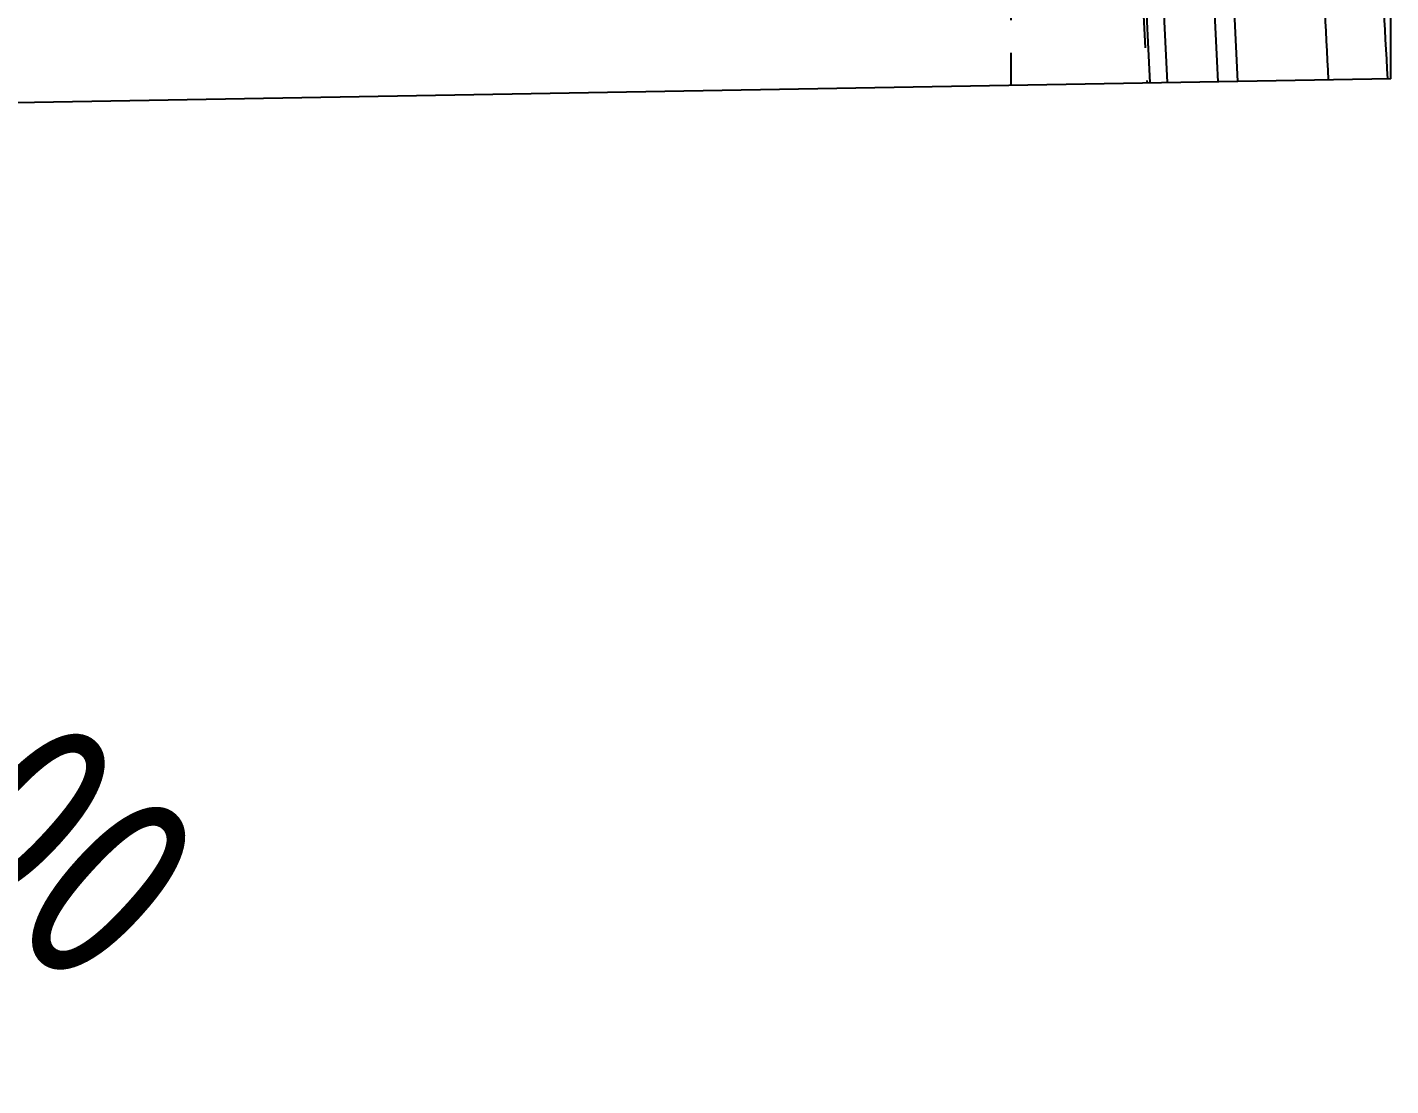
# Model space of a CAD drawing. Header units: millimetres. Extents: x 309 to 11345, y -1340 to 1318.
# Drawn here: x 3615.4 to 3683.7, y -419.7 to -366.7 of the extents above; entities that cross this region are included whole.
import ezdxf

# ---------------------------------------------------------------- set-up
doc = ezdxf.new("R2010")
doc.units = ezdxf.units.MM
doc.header["$LTSCALE"] = 16.335
doc.header["$PDMODE"] = 3
doc.header["$PDSIZE"] = 0.3125
doc.linetypes.add('HIDDEN', pattern=[0.2, 0.1, -0.1])
doc.layers.get('0').update_dxf_attribs({"linetype": 'CONTINUOUS'})
doc.layers.get('Defpoints').update_dxf_attribs({"linetype": 'CONTINUOUS'})
doc.layers.add('DEFAULT_2', color=8, linetype='HIDDEN')
doc.styles.get("Standard").update_dxf_attribs({"font": 'txt', "width": 0.8})
doc.dimstyles.get("Standard").update_dxf_attribs({"dimtxt": 0.15625, "dimasz": 0.1875, "dimexe": 0.125, "dimexo": 0.0625, "dimtad": 0, "dimtih": 1, "dimtoh": 1, "dimdsep": 46, "dimtxsty": 'Standard', "dimcen": 0.09, "dimadec": 0, "dimazin": 0, "dimtp": 0.01, "dimtm": 0.01, "dimtfac": 1, "dimtofl": 0, "dimtmove": 0, "dimatfit": 3, "dimfxl": 0, "dimtolj": 1, "dimarcsym": 0})

# ---------------------------------------------------------------- blocks, each defined once
blk = doc.blocks.new('*D245')
at = {"color": 4, "lineweight": -2}
blk.add_line((3595.116, -387.595), (3587.713, -380.872), dxfattribs=at)
at = {"color": 4}
blk.add_solid([(3588.833, -379.638), (3586.592, -382.106), (3580.31, -374.149)], dxfattribs=at)
at = {"layer": 'Defpoints', "color": 0}
for p in [(3572.906, -367.427), (3580.31, -374.149)]:
    blk.add_point(p, dxfattribs=at)
at = {"color": 6, "insert": (3607.454, -398.799), "char_height": 10, "attachment_point": 5, "rotation": 317.75786}
blk.add_mtext('\\A1;∅10.00', dxfattribs=at)

msp = doc.modelspace()

# ---------------------------------------------------------------- linework, layer by layer
at = {"color": 7, "linetype": 'Continuous'}
for q in [(3683.708, -359.431), (3588.608, -370.948)]:
    msp.add_line((3683.708, -369.288), q, dxfattribs=at)
for radius, start, end in [(605.047, 176.900917, 183.099083), (604.18, 176.897906, 183.102094), (601.639, 176.889021, 183.110979), (600.652, 180.989752, 183.11445), (596.119, 182.382856, 183.130535), (593.158, 182.382815, 183.141176)]:
    msp.add_arc((4275.808, -336.788), radius, start, end, dxfattribs=at)
at = {"layer": 'DEFAULT_2', "color": 8, "linetype": 'HIDDEN'}
msp.add_line((3664.708, -369.62), (3664.708, -348.224), dxfattribs=at)
msp.add_arc((4275.808, -336.788), 605.185, 176.901395, 183.098605, dxfattribs=at)

# ---------------------------------------------------------------- dimensions: what is measured, and where the dimension line sits
dim = msp.add_diameter_dim_2p(p1=(3572.906, -367.427), p2=(3580.31, -374.149), dimstyle='Standard', override={"dimtxt": 10, "dimasz": 10, "dimgap": 0, "dimtih": 0, "dimtoh": 0, "dimzin": 0, "dimcen": 0, "dimclrd": 4, "dimclre": 4, "dimclrt": 6, "dimadec": 2, "dimtp": 0, "dimtm": 0, "dimtzin": 0})
dim.commit()
dim.dimension.update_dxf_attribs({"geometry": '*D245', "text_midpoint": (3607.454, -398.799)})

doc.saveas('drawing.dxf')
